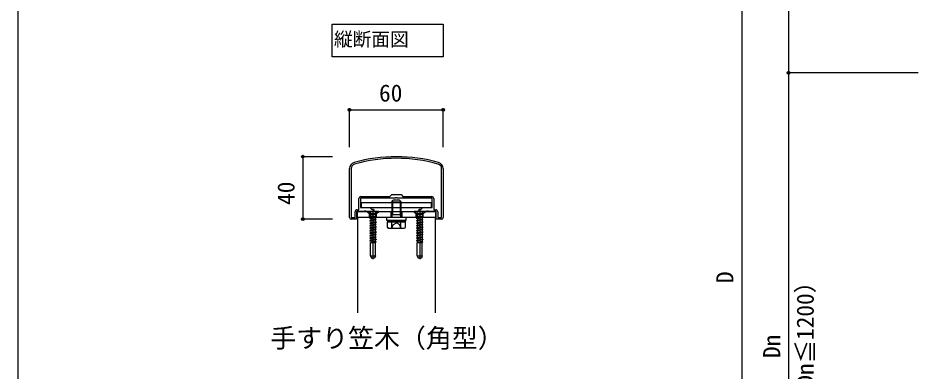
# Model space of a CAD drawing. Units: millimetres, scale not verified. Extents: x -875 to 875, y -1300 to 1294.
# Drawn here: x -875 to -298, y 412 to 639 of the extents above; entities that cross this region are included whole.
import ezdxf
from ezdxf.enums import TextEntityAlignment as Align

# ---------------------------------------------------------------- set-up
doc = ezdxf.new("R2010")
doc.units = ezdxf.units.MM
doc.header["$LTSCALE"] = 8
for name, color, linetype in [('0-1_USER1', 3, 'Continuous'), ('0-2_YKK_11', 7, 'Continuous'), ('0-3_YKK_12', 2, 'Continuous'), ('0-4_YKK_13', 4, 'Continuous'), ('0-6_YKK_D', 6, 'Continuous'), ('0-7_YKK_ZWAK', 7, 'Continuous')]:
    doc.layers.add(name, color=color, linetype=linetype)
doc.styles.add('ＭＳ ゴシック', font='')
doc.styles.get('ＭＳ ゴシック').set_extended_font_data('MS Gothic')

msp = doc.modelspace()

# ---------------------------------------------------------------- linework, layer by layer
at = {"layer": '0-1_USER1'}
msp.add_lwpolyline([(-673.597, 614.226), (-673.597, 635.226), (-602.457, 635.226), (-602.457, 614.226), (-668.597, 614.226)], close=True, dxfattribs=at)
at = {"layer": '0-2_YKK_11'}
for p, q in [((-662.412, 511.271), (-662.412, 542.683)), ((-602.412, 542.683), (-602.412, 511.271))]:
    msp.add_line(p, q, dxfattribs=at)
for points in [[(-661.412, 542.683), (-661.412, 511.271), (-658.912, 511.271), (-658.912, 514.971)], [(-605.912, 514.971), (-605.912, 511.271), (-603.412, 511.271), (-603.412, 542.683)], [(-655.112, 524.771), (-636.612, 524.771), (-635.412, 525.971), (-629.412, 525.971), (-628.212, 524.771), (-609.712, 524.771)], [(-603.412, 510.271), (-606.912, 510.271), (-606.912, 515.271), (-611.741, 515.271), (-611.932, 515.414), (-612.891, 515.414), (-613.082, 515.271), (-617.323, 515.271), (-617.935, 516.33), (-617.738, 516.671), (-616.512, 516.671), (-615.412, 517.771), (-609.412, 517.771), (-609.412, 523.771), (-631.741, 523.771), (-631.932, 523.914), (-632.891, 523.914), (-633.082, 523.771), (-655.412, 523.771), (-655.412, 517.771), (-649.412, 517.771), (-648.312, 516.671), (-647.085, 516.671), (-646.888, 516.33), (-647.5, 515.271), (-651.741, 515.271), (-651.932, 515.414), (-652.891, 515.414), (-653.082, 515.271), (-657.912, 515.271), (-657.912, 510.271), (-661.412, 510.271)], [(-657.612, 516.271), (-656.412, 516.271), (-656.412, 523.471)], [(-608.412, 523.471), (-608.412, 516.271), (-607.212, 516.271)]]:
    msp.add_lwpolyline(points, dxfattribs=at)
for centre, radius, start, end in [((-632.412, 450.271), 100, 74.28615, 105.71385), ((-632.412, 450.271), 99, 74.28615, 105.71385), ((-658.412, 542.683), 4, 105.71385, 180), ((-658.412, 542.683), 3, 105.71386, 180.00001), ((-606.412, 542.683), 3, 359.99999, 74.28614), ((-606.412, 542.683), 4, 360, 74.28615), ((-655.112, 523.471), 1.3, 90.00001, 179.99999), ((-609.712, 523.471), 1.3, 0.00001, 89.99999), ((-657.612, 514.971), 1.3, 90.00001, 179.99999), ((-607.212, 514.971), 1.3, 0.00001, 89.99999), ((-661.412, 511.271), 1, 180.00001, 269.99999), ((-603.412, 511.271), 1, 270.00001, 359.99999)]:
    msp.add_arc(centre, radius, start, end, dxfattribs=at)
at = {"layer": '0-3_YKK_12'}
msp.add_line((-607.412, 450.271), (-607.412, 511.271), dxfattribs=at)
msp.add_lwpolyline([(-607.412, 511.271), (-657.412, 511.271), (-657.412, 450.271)], dxfattribs=at)
at = {"layer": '0-4_YKK_13'}
for p, q in [((-635.412, 521.47), (-634.412, 522.47)), ((-635.412, 521.47), (-629.412, 521.47)), ((-635.412, 521.47), (-635.412, 513.17)), ((-634.872, 522.01), (-634.872, 513.17)), ((-630.412, 522.47), (-634.412, 522.47)), ((-629.412, 521.47), (-630.412, 522.47)), ((-629.952, 522.01), (-629.952, 513.17)), ((-629.412, 513.17), (-629.412, 521.47)), ((-649.662, 513.871), (-651.062, 515.271)), ((-643.912, 515.271), (-650.912, 515.271)), ((-650.912, 515.271), (-650.912, 515.021)), ((-643.912, 515.021), (-650.912, 515.021)), ((-650.912, 515.021), (-649.281, 513.39)), ((-649.662, 511.271), (-649.662, 513.871)), ((-649.662, 513.871), (-645.162, 513.871)), ((-649.462, 515.271), (-648.557, 513.455)), ((-647.412, 516.771), (-647.412, 484.609)), ((-643.912, 515.021), (-645.542, 513.39)), ((-645.162, 513.871), (-643.762, 515.271)), ((-645.162, 511.271), (-645.162, 513.871)), ((-643.912, 515.271), (-643.912, 515.021)), ((-635.912, 515.271), (-635.912, 511.271)), ((-628.912, 515.271), (-628.912, 511.271)), ((-619.662, 513.871), (-621.062, 515.271)), ((-613.912, 515.271), (-620.912, 515.271)), ((-620.912, 515.271), (-620.912, 515.021)), ((-613.912, 515.021), (-620.912, 515.021)), ((-620.912, 515.021), (-619.281, 513.39)), ((-619.662, 511.271), (-619.662, 513.871)), ((-619.662, 513.871), (-615.162, 513.871)), ((-619.462, 515.271), (-618.557, 513.455)), ((-617.412, 516.771), (-617.412, 484.609)), ((-613.912, 515.021), (-615.542, 513.39)), ((-615.162, 513.871), (-613.762, 515.271)), ((-615.162, 511.271), (-615.162, 513.871)), ((-613.912, 515.271), (-613.912, 515.021)), ((-649.412, 510.888), (-645.412, 511.683)), ((-645.412, 511.583), (-649.412, 510.788)), ((-648.887, 511.191), (-649.412, 510.888)), ((-649.412, 510.888), (-649.412, 510.788)), ((-648.887, 510.485), (-649.412, 510.788)), ((-649.412, 509.298), (-645.412, 510.093)), ((-645.412, 509.993), (-649.412, 509.198)), ((-648.887, 508.895), (-649.412, 509.198)), ((-645.412, 508.503), (-649.412, 507.708)), ((-649.412, 507.608), (-645.412, 508.403)), ((-648.887, 508.011), (-649.412, 507.708)), ((-649.183, 513.271), (-645.64, 513.271)), ((-649.047, 512.824), (-649.047, 511.683)), ((-645.412, 511.683), (-649.047, 511.683)), ((-648.887, 511.683), (-648.887, 511.191)), ((-648.887, 511.191), (-647.061, 511.683)), ((-645.937, 511.28), (-648.887, 510.485)), ((-648.887, 510.485), (-648.887, 509.601)), ((-648.887, 509.601), (-645.937, 510.396)), ((-645.937, 509.69), (-648.887, 508.895)), ((-648.887, 508.895), (-648.887, 508.011)), ((-648.887, 508.011), (-645.937, 508.806)), ((-645.937, 508.1), (-648.887, 507.305)), ((-648.557, 513.455), (-647.412, 512.847)), ((-645.412, 511.583), (-645.937, 511.28)), ((-645.937, 511.28), (-645.937, 510.396)), ((-645.412, 510.093), (-645.937, 510.396)), ((-645.937, 509.69), (-645.937, 508.806)), ((-645.412, 508.503), (-645.937, 508.806)), ((-645.412, 508.403), (-645.937, 508.1)), ((-645.937, 508.1), (-645.937, 507.216)), ((-645.777, 512.824), (-645.777, 511.683)), ((-645.412, 511.683), (-645.412, 511.583)), ((-645.412, 508.503), (-645.412, 508.403)), ((-638.662, 511.271), (-638.662, 509.671)), ((-626.162, 511.271), (-638.662, 511.271)), ((-638.662, 509.671), (-626.162, 509.671)), ((-638.185, 504.917), (-638.185, 508.47)), ((-638.185, 508.47), (-626.638, 508.47)), ((-638.162, 509.671), (-626.662, 509.671)), ((-638.162, 509.671), (-638.162, 508.47)), ((-626.662, 508.47), (-638.162, 508.47)), ((-635.212, 512.23), (-635.412, 513.17)), ((-635.412, 513.17), (-629.412, 513.17)), ((-635.298, 504.917), (-635.298, 508.47)), ((-635.212, 512.23), (-634.872, 513.17)), ((-635.212, 511.271), (-635.212, 512.23)), ((-634.312, 506.825), (-632.412, 507.836)), ((-632.603, 508.468), (-632.834, 509.671)), ((-630.512, 506.825), (-632.412, 507.836)), ((-632.206, 509.671), (-631.976, 508.47)), ((-629.612, 512.23), (-629.952, 513.17)), ((-629.612, 512.23), (-629.412, 513.17)), ((-629.612, 511.271), (-629.612, 512.23)), ((-629.525, 504.917), (-629.525, 508.47)), ((-626.662, 508.47), (-626.662, 509.671)), ((-626.638, 504.917), (-626.638, 508.47)), ((-626.162, 509.671), (-626.162, 511.271)), ((-619.412, 510.888), (-615.412, 511.683)), ((-615.412, 511.583), (-619.412, 510.788)), ((-618.887, 511.191), (-619.412, 510.888)), ((-619.412, 510.888), (-619.412, 510.788)), ((-618.887, 510.485), (-619.412, 510.788)), ((-619.412, 509.298), (-615.412, 510.093)), ((-615.412, 509.993), (-619.412, 509.198)), ((-618.887, 508.895), (-619.412, 509.198)), ((-615.412, 508.503), (-619.412, 507.708)), ((-619.412, 507.608), (-615.412, 508.403)), ((-618.887, 508.011), (-619.412, 507.708)), ((-619.183, 513.271), (-615.64, 513.271)), ((-619.047, 512.824), (-619.047, 511.683)), ((-615.412, 511.683), (-619.047, 511.683)), ((-618.887, 511.683), (-618.887, 511.191)), ((-618.887, 511.191), (-617.061, 511.683)), ((-615.937, 511.28), (-618.887, 510.485)), ((-618.887, 510.485), (-618.887, 509.601)), ((-618.887, 509.601), (-615.937, 510.396)), ((-615.937, 509.69), (-618.887, 508.895)), ((-618.887, 508.895), (-618.887, 508.011)), ((-618.887, 508.011), (-615.937, 508.806)), ((-615.937, 508.1), (-618.887, 507.305)), ((-618.557, 513.455), (-617.412, 512.847)), ((-615.412, 511.583), (-615.937, 511.28)), ((-615.937, 511.28), (-615.937, 510.396)), ((-615.412, 510.093), (-615.937, 510.396)), ((-615.937, 509.69), (-615.937, 508.806)), ((-615.412, 508.503), (-615.937, 508.806)), ((-615.412, 508.403), (-615.937, 508.1)), ((-615.937, 508.1), (-615.937, 507.216)), ((-615.777, 512.824), (-615.777, 511.683)), ((-615.412, 511.683), (-615.412, 511.583)), ((-615.412, 508.503), (-615.412, 508.403)), ((-649.412, 507.708), (-649.412, 507.608)), ((-648.887, 507.305), (-649.412, 507.608)), ((-645.412, 506.913), (-649.412, 506.118)), ((-648.887, 506.421), (-649.412, 506.118)), ((-649.412, 506.118), (-649.412, 506.018)), ((-649.412, 504.528), (-645.412, 505.323)), ((-645.412, 505.223), (-649.412, 504.428)), ((-648.887, 504.831), (-649.412, 504.528)), ((-649.412, 504.528), (-649.412, 504.428)), ((-648.887, 504.125), (-649.412, 504.428)), ((-645.412, 503.733), (-649.412, 502.938)), ((-649.412, 502.838), (-645.412, 503.633)), ((-648.887, 503.241), (-649.412, 502.938)), ((-649.412, 502.938), (-649.412, 502.838)), ((-648.887, 502.535), (-649.412, 502.838)), ((-645.412, 502.143), (-649.412, 501.348)), ((-649.412, 501.248), (-645.412, 502.043)), ((-648.887, 507.305), (-648.887, 506.421)), ((-648.887, 506.421), (-645.937, 507.216)), ((-645.937, 506.51), (-648.887, 505.715)), ((-648.887, 505.715), (-648.887, 504.831)), ((-648.887, 504.831), (-645.937, 505.626)), ((-645.937, 504.92), (-648.887, 504.125)), ((-648.887, 504.125), (-648.887, 503.241)), ((-648.887, 503.241), (-645.937, 504.036)), ((-645.937, 503.33), (-648.887, 502.535)), ((-648.887, 502.535), (-648.887, 501.651)), ((-648.887, 501.651), (-645.937, 502.446)), ((-645.412, 506.913), (-645.937, 507.216)), ((-645.412, 506.813), (-645.937, 506.51)), ((-645.937, 506.51), (-645.937, 505.626)), ((-645.412, 505.323), (-645.937, 505.626)), ((-645.412, 505.223), (-645.937, 504.92)), ((-645.937, 504.92), (-645.937, 504.036)), ((-645.412, 503.733), (-645.937, 504.036)), ((-645.412, 503.633), (-645.937, 503.33)), ((-645.937, 503.33), (-645.937, 502.446)), ((-645.412, 502.143), (-645.937, 502.446)), ((-645.412, 502.043), (-645.937, 501.74)), ((-645.412, 506.913), (-645.412, 506.813)), ((-645.412, 505.323), (-645.412, 505.223)), ((-645.412, 503.733), (-645.412, 503.633)), ((-645.412, 502.143), (-645.412, 502.043)), ((-637.412, 504.47), (-638.185, 504.917)), ((-637.412, 504.47), (-627.412, 504.47)), ((-635.462, 504.468), (-634.312, 506.825)), ((-629.362, 504.468), (-630.512, 506.825)), ((-627.412, 504.47), (-626.638, 504.917)), ((-619.412, 507.708), (-619.412, 507.608)), ((-618.887, 507.305), (-619.412, 507.608)), ((-615.412, 506.913), (-619.412, 506.118)), ((-618.887, 506.421), (-619.412, 506.118)), ((-619.412, 506.118), (-619.412, 506.018)), ((-619.412, 504.528), (-615.412, 505.323)), ((-615.412, 505.223), (-619.412, 504.428)), ((-618.887, 504.831), (-619.412, 504.528)), ((-619.412, 504.528), (-619.412, 504.428)), ((-618.887, 504.125), (-619.412, 504.428)), ((-615.412, 503.733), (-619.412, 502.938)), ((-619.412, 502.838), (-615.412, 503.633)), ((-618.887, 503.241), (-619.412, 502.938)), ((-619.412, 502.938), (-619.412, 502.838)), ((-618.887, 502.535), (-619.412, 502.838)), ((-615.412, 502.143), (-619.412, 501.348)), ((-619.412, 501.248), (-615.412, 502.043)), ((-618.887, 507.305), (-618.887, 506.421)), ((-618.887, 506.421), (-615.937, 507.216)), ((-615.937, 506.51), (-618.887, 505.715)), ((-618.887, 505.715), (-618.887, 504.831)), ((-618.887, 504.831), (-615.937, 505.626)), ((-615.937, 504.92), (-618.887, 504.125)), ((-618.887, 504.125), (-618.887, 503.241)), ((-618.887, 503.241), (-615.937, 504.036)), ((-615.937, 503.33), (-618.887, 502.535)), ((-618.887, 502.535), (-618.887, 501.651)), ((-618.887, 501.651), (-615.937, 502.446)), ((-615.412, 506.913), (-615.937, 507.216)), ((-615.412, 506.813), (-615.937, 506.51)), ((-615.937, 506.51), (-615.937, 505.626)), ((-615.412, 505.323), (-615.937, 505.626)), ((-615.412, 505.223), (-615.937, 504.92)), ((-615.937, 504.92), (-615.937, 504.036)), ((-615.412, 503.733), (-615.937, 504.036)), ((-615.412, 503.633), (-615.937, 503.33)), ((-615.937, 503.33), (-615.937, 502.446)), ((-615.412, 502.143), (-615.937, 502.446)), ((-615.412, 502.043), (-615.937, 501.74)), ((-615.412, 506.913), (-615.412, 506.813)), ((-615.412, 505.323), (-615.412, 505.223)), ((-615.412, 503.733), (-615.412, 503.633)), ((-615.412, 502.143), (-615.412, 502.043)), ((-648.887, 500.945), (-649.412, 501.248)), ((-645.412, 500.553), (-649.412, 499.758)), ((-649.412, 499.658), (-645.412, 500.453)), ((-648.887, 500.061), (-649.412, 499.758)), ((-649.412, 499.758), (-649.412, 499.658)), ((-648.887, 499.355), (-649.412, 499.658)), ((-649.412, 498.168), (-645.412, 498.963)), ((-645.412, 498.863), (-649.412, 498.068)), ((-648.887, 498.471), (-649.412, 498.168)), ((-649.412, 498.168), (-649.412, 498.068)), ((-648.887, 497.765), (-649.412, 498.068)), ((-645.412, 497.373), (-649.412, 496.578)), ((-649.412, 496.478), (-645.412, 497.273)), ((-648.887, 496.881), (-649.412, 496.578)), ((-649.412, 496.578), (-649.412, 496.478)), ((-648.887, 496.175), (-649.412, 496.478)), ((-645.937, 501.74), (-648.887, 500.945)), ((-648.887, 500.945), (-648.887, 500.061)), ((-648.887, 500.061), (-645.937, 500.856)), ((-645.937, 500.15), (-648.887, 499.355)), ((-648.887, 499.355), (-648.887, 498.471)), ((-648.887, 498.471), (-645.937, 499.266)), ((-645.937, 498.56), (-648.887, 497.765)), ((-648.887, 497.765), (-648.887, 496.881)), ((-648.887, 496.881), (-645.937, 497.676)), ((-645.937, 496.97), (-648.887, 496.175)), ((-645.937, 501.74), (-645.937, 500.856)), ((-645.412, 500.553), (-645.937, 500.856)), ((-645.412, 500.453), (-645.937, 500.15)), ((-645.937, 500.15), (-645.937, 499.266)), ((-645.412, 498.963), (-645.937, 499.266)), ((-645.412, 498.863), (-645.937, 498.56)), ((-645.937, 498.56), (-645.937, 497.676)), ((-645.412, 497.373), (-645.937, 497.676)), ((-645.412, 497.273), (-645.937, 496.97)), ((-645.937, 496.97), (-645.937, 496.086)), ((-645.412, 500.553), (-645.412, 500.453)), ((-645.412, 498.963), (-645.412, 498.863)), ((-645.412, 497.373), (-645.412, 497.273)), ((-618.887, 500.945), (-619.412, 501.248)), ((-615.412, 500.553), (-619.412, 499.758)), ((-619.412, 499.658), (-615.412, 500.453)), ((-618.887, 500.061), (-619.412, 499.758)), ((-619.412, 499.758), (-619.412, 499.658)), ((-618.887, 499.355), (-619.412, 499.658)), ((-619.412, 498.168), (-615.412, 498.963)), ((-615.412, 498.863), (-619.412, 498.068)), ((-618.887, 498.471), (-619.412, 498.168)), ((-619.412, 498.168), (-619.412, 498.068)), ((-618.887, 497.765), (-619.412, 498.068)), ((-615.412, 497.373), (-619.412, 496.578)), ((-619.412, 496.478), (-615.412, 497.273)), ((-618.887, 496.881), (-619.412, 496.578)), ((-619.412, 496.578), (-619.412, 496.478)), ((-618.887, 496.175), (-619.412, 496.478)), ((-615.937, 501.74), (-618.887, 500.945)), ((-618.887, 500.945), (-618.887, 500.061)), ((-618.887, 500.061), (-615.937, 500.856)), ((-615.937, 500.15), (-618.887, 499.355)), ((-618.887, 499.355), (-618.887, 498.471)), ((-618.887, 498.471), (-615.937, 499.266)), ((-615.937, 498.56), (-618.887, 497.765)), ((-618.887, 497.765), (-618.887, 496.881)), ((-618.887, 496.881), (-615.937, 497.676)), ((-615.937, 496.97), (-618.887, 496.175)), ((-615.937, 501.74), (-615.937, 500.856)), ((-615.412, 500.553), (-615.937, 500.856)), ((-615.412, 500.453), (-615.937, 500.15)), ((-615.937, 500.15), (-615.937, 499.266)), ((-615.412, 498.963), (-615.937, 499.266)), ((-615.412, 498.863), (-615.937, 498.56)), ((-615.937, 498.56), (-615.937, 497.676)), ((-615.412, 497.373), (-615.937, 497.676)), ((-615.412, 497.273), (-615.937, 496.97)), ((-615.937, 496.97), (-615.937, 496.086)), ((-615.412, 500.553), (-615.412, 500.453)), ((-615.412, 498.963), (-615.412, 498.863)), ((-615.412, 497.373), (-615.412, 497.273)), ((-649.012, 486.771), (-649.012, 495.271)), ((-649.012, 495.271), (-645.812, 495.271)), ((-648.887, 495.291), (-648.922, 495.271)), ((-648.887, 496.175), (-648.887, 495.291)), ((-648.887, 495.291), (-645.937, 496.086)), ((-645.412, 495.783), (-647.99, 495.271)), ((-647.487, 495.271), (-645.412, 495.683)), ((-645.412, 495.783), (-645.937, 496.086)), ((-645.937, 495.38), (-645.937, 495.271)), ((-645.812, 486.771), (-645.812, 495.271)), ((-619.012, 486.771), (-619.012, 495.271)), ((-619.012, 495.271), (-615.812, 495.271)), ((-618.887, 495.291), (-618.922, 495.271)), ((-618.887, 496.175), (-618.887, 495.291)), ((-618.887, 495.291), (-615.937, 496.086)), ((-615.412, 495.783), (-617.99, 495.271)), ((-617.487, 495.271), (-615.412, 495.683)), ((-615.412, 495.783), (-615.937, 496.086)), ((-615.937, 495.38), (-615.937, 495.271)), ((-615.812, 486.771), (-615.812, 495.271)), ((-649.012, 486.771), (-645.812, 486.771)), ((-649.012, 486.771), (-648.466, 485.271)), ((-646.358, 485.271), (-648.466, 485.271)), ((-645.812, 486.771), (-646.358, 485.271)), ((-619.012, 486.771), (-615.812, 486.771)), ((-619.012, 486.771), (-618.466, 485.271)), ((-616.358, 485.271), (-618.466, 485.271)), ((-615.812, 486.771), (-616.358, 485.271))]:
    msp.add_line(p, q, dxfattribs=at)
for points in [[(-609.912, 517.771), (-609.912, 520.771), (-654.912, 520.771), (-654.912, 517.771)], [(-657.412, 515.271), (-607.412, 515.271), (-607.412, 511.271), (-657.412, 511.271)]]:
    msp.add_lwpolyline(points, close=True, dxfattribs=at)
for points in [[(-645.362, 515.271), (-646.267, 513.455), (-647.412, 512.847)], [(-615.362, 515.271), (-616.267, 513.455), (-617.412, 512.847)], [(-648.887, 509.601), (-649.412, 509.298), (-649.412, 509.198)], [(-645.412, 510.093), (-645.412, 509.993), (-645.937, 509.69)], [(-618.887, 509.601), (-619.412, 509.298), (-619.412, 509.198)], [(-615.412, 510.093), (-615.412, 509.993), (-615.937, 509.69)], [(-648.887, 505.715), (-649.412, 506.018), (-645.412, 506.813)], [(-618.887, 505.715), (-619.412, 506.018), (-615.412, 506.813)], [(-648.887, 501.651), (-649.412, 501.348), (-649.412, 501.248)], [(-618.887, 501.651), (-619.412, 501.348), (-619.412, 501.248)], [(-645.412, 495.783), (-645.412, 495.683), (-645.937, 495.38), (-646.342, 495.271)], [(-615.412, 495.783), (-615.412, 495.683), (-615.937, 495.38), (-616.342, 495.271)]]:
    msp.add_lwpolyline(points, dxfattribs=at)
for centre, radius, start, end in [((-649.847, 512.824), 0.8, 0, 45), ((-644.977, 512.824), 0.8, 135, 180), ((-619.847, 512.824), 0.8, 0, 45), ((-614.977, 512.824), 0.8, 135, 180), ((-636.742, 507.026), 2.556, 235.61708, 304.38292), ((-632.412, 514.024), 9.554, 252.41276, 287.58724), ((-628.081, 507.026), 2.556, 235.61708, 304.38292)]:
    msp.add_arc(centre, radius, start, end, dxfattribs=at)
at = {"layer": '0-6_YKK_D'}
for p, q in [((-381, 803.907), (-381, 603.907)), ((-411, 789.907), (-411, 162.907)), ((-298, 603.907), (-382, 603.907)), ((-298, 603.907), (-382, 603.907)), ((-381, 603.907), (-381, 263.907)), ((-662.412, 556.271), (-662.412, 581.271)), ((-662.412, 580.271), (-602.412, 580.271)), ((-602.412, 556.271), (-602.412, 581.271)), ((-673.412, 550.271), (-693.412, 550.271)), ((-692.412, 550.271), (-692.412, 510.271)), ((-673.412, 510.271), (-693.412, 510.271))]:
    msp.add_line(p, q, dxfattribs=at)
for centre in [(-381, 603.907), (-381, 603.907), (-662.412, 580.271), (-602.412, 580.271), (-692.412, 550.271), (-692.412, 510.271)]:
    msp.add_circle(centre, 0.875, dxfattribs=at)
at = {"layer": '0-7_YKK_ZWAK'}
msp.add_line((-875, 1250.4), (-875, -1299.6), dxfattribs=at)

# ---------------------------------------------------------------- texts
at = {"layer": '0-1_USER1', "style": 'ＭＳ ゴシック'}
for s, height, p in [('縦断面図', 8.798, (-672.459, 618.453)), ('手すり笠木（角型）', 12.19, (-713.281, 424.347))]:
    msp.add_text(s, height=height, dxfattribs=at).set_placement(p, align=Align.BOTTOM_LEFT)
at = {"layer": '0-6_YKK_D', "style": 'ＭＳ ゴシック'}
msp.add_text('60', height=11, dxfattribs=at).set_placement((-643.534, 582.271), align=Align.BOTTOM_LEFT)
for s, p in [('40', (-694.412, 519.362)), ('D', (-413, 469.29)), ('（105≦Dn≦1200）', (-361.528, 350.512)), ('Dn', (-383, 421.293))]:
    msp.add_text(s, height=11, rotation=90, dxfattribs=at).set_placement(p, align=Align.BOTTOM_LEFT)

doc.saveas('drawing.dxf')
